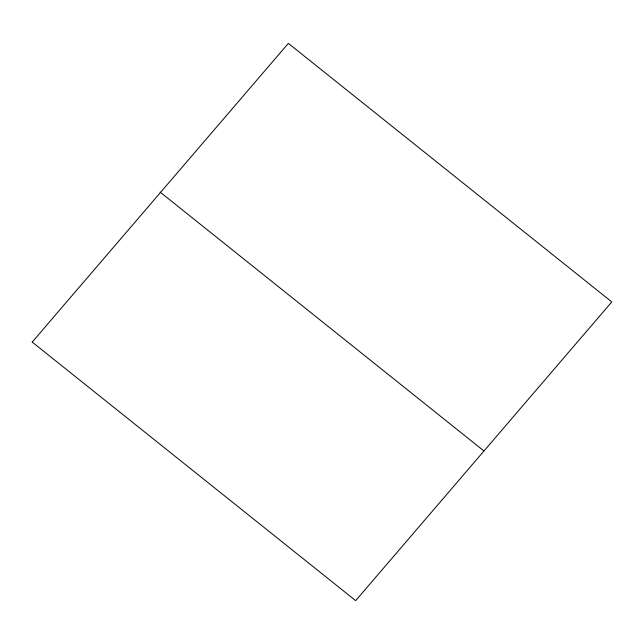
<?xml version="1.0" encoding="UTF-8"?>
<svg xmlns="http://www.w3.org/2000/svg" width="644" height="644" viewBox="0 0 644 644"><rect width="100%" height="100%" fill="white"/><g stroke="black" fill="none" stroke-linecap="round" stroke-linejoin="round"><path stroke-width="0.97" d="M32.2 342.085L288.343 43.357L611.8 301.915L355.665 600.643L32.2 342.077M160.098 192.089L483.564 450.663"/></g></svg>
